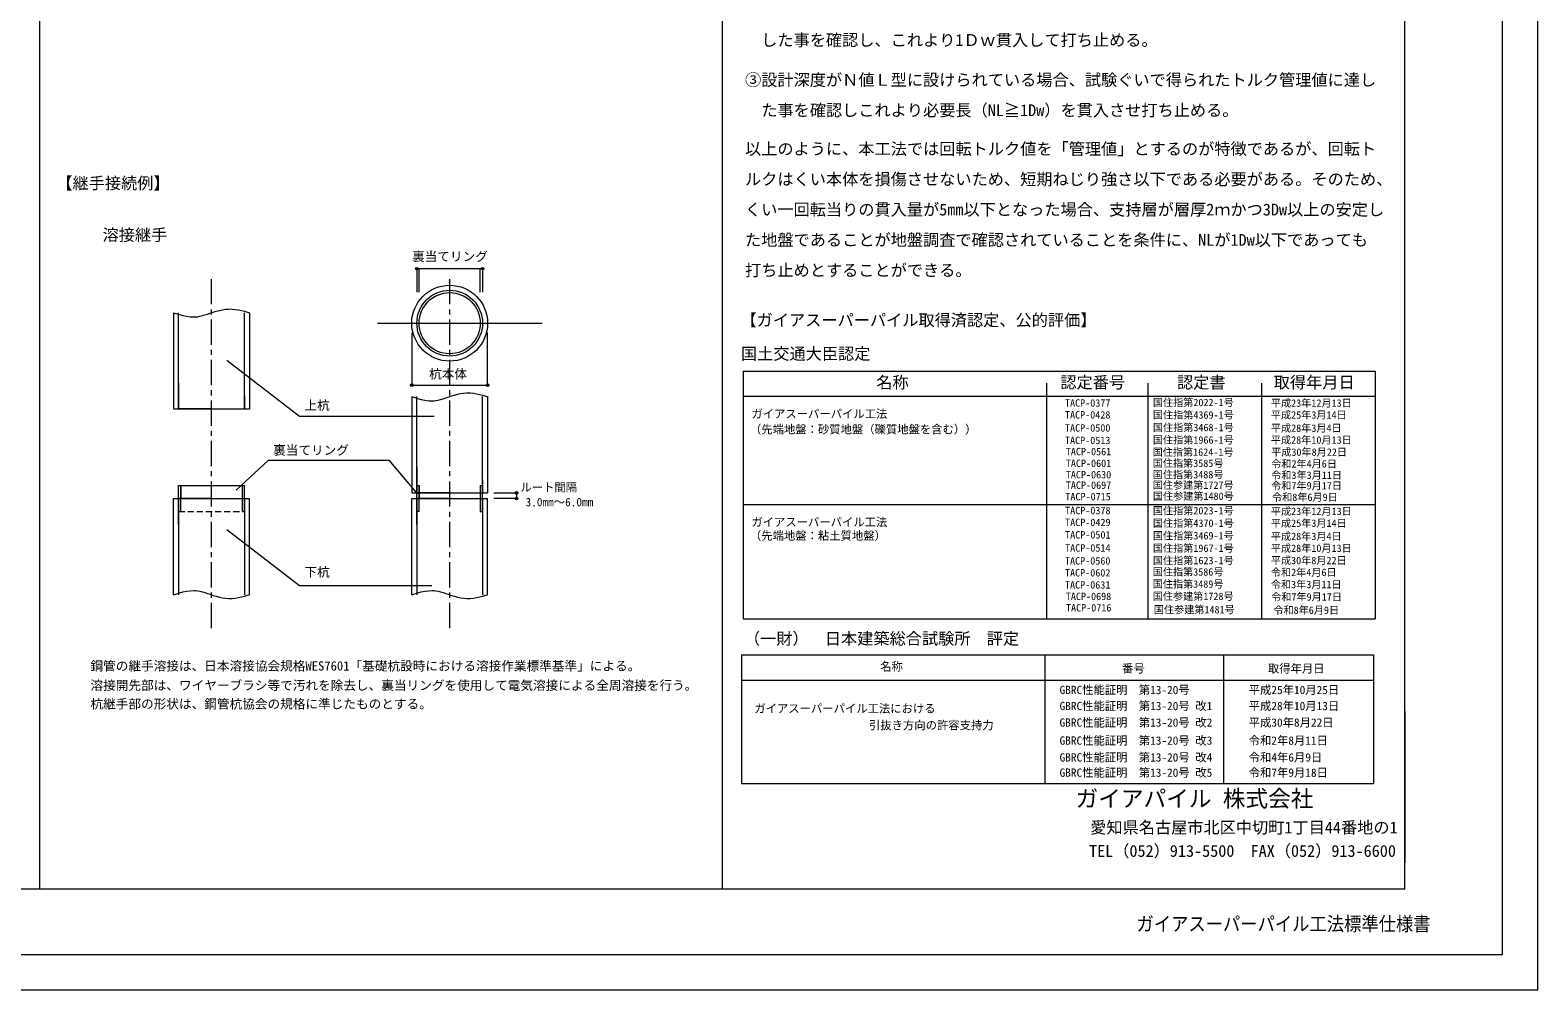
# Model space of a CAD drawing. Units: millimetres, scale not verified. Extents: x -5940 to 5926, y -4200 to 4200.
# Drawn here: x -37 to 5926, y -4200 to -405 of the extents above; entities that cross this region are included whole.
import ezdxf
from ezdxf.enums import TextEntityAlignment as Align

# ---------------------------------------------------------------- set-up
doc = ezdxf.new("R2010")
doc.units = ezdxf.units.MM
doc.header["$LTSCALE"] = 20
doc.header["$PDMODE"] = 32
doc.header["$PDSIZE"] = 10
doc.linetypes.add('CHAIN1', pattern=[8, 5, -1, 1, -1])
doc.linetypes.add('DASHED1', pattern=[1.8, 1.2, -0.6])
for name, color, linetype, lineweight in [('0-2__J_POINT', 7, 'Continuous', 18), ('0-5_HYOU', 7, 'Continuous', 18), ('0-8_TEXT', 7, 'Continuous', 18), ('0-9_WAKU', 7, 'Continuous', 18), ('1-0', 7, 'Continuous', 18), ('F-0', 7, 'Continuous', 18), ('F-2', 7, 'Continuous', 18)]:
    doc.layers.add(name, color=color, linetype=linetype, lineweight=lineweight)
doc.styles.add('ＭＳ ゴシック', font='')
doc.styles.get('ＭＳ ゴシック').set_extended_font_data('MS Gothic')

msp = doc.modelspace()

# ---------------------------------------------------------------- linework, layer by layer
at = {"layer": '0-2__J_POINT'}
for p, q in [((4682.41, -2875.34), (4682.41, -3384.16)), ((5400, -3099.4), (5400, -3698.48))]:
    msp.add_line(p, q, dxfattribs=at)
at = {"layer": '0-5_HYOU'}
for p, q in [((2783.17, -1753.17), (5283.17, -1753.17)), ((2783.17, -1753.17), (2783.17, -2732.79)), ((5283.17, -1753.17), (5283.17, -2732.79)), ((3983.17, -1801.76), (3983.17, -2732.79)), ((4383.17, -1801.76), (4383.17, -2732.79)), ((4833.17, -1801.76), (4833.17, -2732.79)), ((2783.17, -1853.17), (5283.17, -1853.17)), ((2783.17, -2281.1), (5283.17, -2281.1)), ((2783.17, -2732.79), (5283.17, -2732.79)), ((2776.58, -2875.34), (5276.58, -2875.34)), ((3976.58, -2875.34), (3976.58, -3384.16)), ((5276.58, -2875.34), (5276.58, -3384.16)), ((2776.58, -2975.34), (5276.58, -2975.34))]:
    msp.add_line(p, q, dxfattribs=at)
msp.add_lwpolyline([(2776.58, -2875.34), (2776.58, -3384.16), (5276.58, -3384.16)], dxfattribs=at)
at = {"layer": '0-9_WAKU'}
for p, q in [((5400, -3800.66), (5400, 3969.34)), ((0, 3699.34), (0, -3800.66)), ((2700, 3699.34), (2700, -3800.66))]:
    msp.add_line(p, q, dxfattribs=at)
at = {"layer": '1-0'}
for p, q in [((1501.68, -1441.29), (1501.68, -1348.6)), ((1743.3, -1441.29), (1743.3, -1348.6)), ((1752.49, -1348.6), (1752.49, -1441.29)), ((530.51, -1522.67), (530.51, -1903.19)), ((530.51, -1522.67), (538.88, -1525.36)), ((538.88, -1525.36), (553.31, -1529.81)), ((553.31, -1529.81), (567.71, -1533.77)), ((567.71, -1533.77), (582.07, -1536.93)), ((582.07, -1536.93), (596.39, -1538.99)), ((596.39, -1538.99), (610.63, -1539.62)), ((610.63, -1539.62), (618.85, -1539.22)), ((618.85, -1539.22), (624.68, -1538.56)), ((624.68, -1538.56), (634.69, -1536.76)), ((634.69, -1536.76), (644.68, -1534.28)), ((644.68, -1534.28), (654.67, -1531.31)), ((654.67, -1531.31), (664.66, -1528.04)), ((664.66, -1528.04), (674.68, -1524.63)), ((674.68, -1524.63), (680.51, -1522.67)), ((680.51, -1522.67), (687.44, -1520.42)), ((687.44, -1520.42), (699.42, -1516.79)), ((699.42, -1516.79), (711.45, -1513.61)), ((711.45, -1513.61), (723.52, -1511.01)), ((723.52, -1511.01), (735.6, -1509.14)), ((735.6, -1509.14), (747.7, -1508.13)), ((747.7, -1508.13), (754.71, -1507.99)), ((754.71, -1507.99), (761.86, -1508.21)), ((761.86, -1508.21), (774.18, -1509.39)), ((774.18, -1509.39), (786.49, -1511.4)), ((786.49, -1511.4), (798.8, -1514.06)), ((798.8, -1514.06), (811.09, -1517.2)), ((810.51, -1903.19), (810.51, -1522.67)), ((811.09, -1517.2), (823.38, -1520.63)), ((823.38, -1520.63), (830.51, -1522.67)), ((830.51, -1522.67), (830.51, -1903.19)), ((1336.59, -1564.12), (1988.46, -1564.12)), ((1472.49, -1602.77), (1472.49, -1809.09)), ((1772.49, -1809.09), (1772.49, -1602.77)), ((550.51, -1800.35), (550.51, -1851.77)), ((1472.49, -1809.09), (1772.49, -1809.09)), ((1629.42, -1851.87), (1641.4, -1848.24)), ((1641.4, -1848.24), (1653.43, -1845.06)), ((1653.43, -1845.06), (1665.5, -1842.46)), ((1665.5, -1842.46), (1677.58, -1840.59)), ((1677.58, -1840.59), (1689.68, -1839.58)), ((1689.68, -1839.58), (1696.69, -1839.44)), ((1696.69, -1839.44), (1703.84, -1839.67)), ((1703.84, -1839.67), (1716.16, -1840.84)), ((1716.16, -1840.84), (1728.47, -1842.85)), ((1728.47, -1842.85), (1740.78, -1845.51)), ((1740.78, -1845.51), (1753.07, -1848.65)), ((530.51, -1903.19), (830.51, -1903.19)), ((680.51, -1903.19), (550.51, -1903.19)), ((680.51, -1903.19), (810.51, -1903.19)), ((810.51, -1851.77), (810.51, -1903.19)), ((1472.49, -1854.13), (1472.49, -2234.64)), ((1472.49, -1854.13), (1480.86, -1856.81)), ((1480.86, -1856.81), (1495.29, -1861.26)), ((1495.29, -1861.26), (1509.69, -1865.22)), ((1509.69, -1865.22), (1524.05, -1868.39)), ((1524.05, -1868.39), (1538.37, -1870.44)), ((1538.37, -1870.44), (1552.61, -1871.08)), ((1552.61, -1871.08), (1560.83, -1870.67)), ((1560.83, -1870.67), (1566.66, -1870.01)), ((1566.66, -1870.01), (1576.67, -1868.21)), ((1576.67, -1868.21), (1586.66, -1865.73)), ((1586.66, -1865.73), (1596.65, -1862.76)), ((1596.65, -1862.76), (1606.64, -1859.49)), ((1606.64, -1859.49), (1616.66, -1856.09)), ((1616.66, -1856.09), (1622.49, -1854.13)), ((1622.49, -1854.13), (1629.42, -1851.87)), ((1752.49, -2234.64), (1752.49, -1854.13)), ((1753.07, -1848.65), (1765.36, -1852.08)), ((1765.36, -1852.08), (1772.49, -1854.13)), ((1772.49, -1854.13), (1772.49, -2234.64)), ((1492.49, -2131.8), (1492.49, -2183.22)), ((550.51, -2206.11), (559.7, -2206.11)), ((559.7, -2206.11), (559.7, -2257.53)), ((559.7, -2308.95), (559.7, -2206.11)), ((801.32, -2206.11), (810.51, -2206.11)), ((801.32, -2206.11), (801.32, -2308.95)), ((810.51, -2257.53), (810.51, -2206.11)), ((1492.49, -2257.53), (1492.49, -2206.11)), ((1492.49, -2257.53), (1492.49, -2206.11)), ((1501.68, -2308.95), (1501.68, -2206.11)), ((1743.3, -2206.11), (1743.3, -2308.95)), ((1743.3, -2206.11), (1752.49, -2206.11)), ((1752.49, -2183.22), (1752.49, -2234.64)), ((1752.49, -2257.53), (1752.49, -2206.11)), ((1752.49, -2257.53), (1752.49, -2206.11)), ((530.51, -2638.05), (530.51, -2257.53)), ((530.51, -2257.53), (830.51, -2257.53)), ((680.51, -2257.53), (550.51, -2257.53)), ((550.51, -2257.53), (550.51, -2638.05)), ((550.51, -2308.95), (550.51, -2257.53)), ((810.51, -2308.95), (810.51, -2257.53)), ((830.51, -2638.05), (830.51, -2257.53)), ((1472.49, -2234.64), (1772.49, -2234.64)), ((1472.49, -2257.53), (1772.49, -2257.53)), ((1472.49, -2638.05), (1472.49, -2257.53)), ((1622.49, -2234.64), (1492.49, -2234.64)), ((1492.49, -2308.95), (1492.49, -2257.53)), ((1622.49, -2257.53), (1492.49, -2257.53)), ((1492.49, -2308.95), (1492.49, -2257.53)), ((1492.49, -2257.53), (1492.49, -2638.05)), ((1622.49, -2257.53), (1492.49, -2257.53)), ((1622.49, -2234.64), (1752.49, -2234.64)), ((1622.49, -2257.53), (1752.49, -2257.53)), ((1622.49, -2257.53), (1752.49, -2257.53)), ((1752.49, -2308.95), (1752.49, -2257.53)), ((1752.49, -2308.95), (1752.49, -2257.53)), ((1752.49, -2257.53), (1752.49, -2638.05)), ((1772.49, -2638.05), (1772.49, -2257.53)), ((1797.08, -2234.64), (1886.79, -2234.64)), ((1886.79, -2257.53), (1797.08, -2257.53)), ((1886.79, -2234.64), (1886.79, -2257.53)), ((550.51, -2360.37), (550.51, -2308.95)), ((1492.49, -2360.37), (1492.49, -2308.95)), ((1501.68, -2308.95), (1492.49, -2308.95)), ((1743.3, -2308.95), (1752.49, -2308.95)), ((810.51, -2521.58), (810.51, -2573)), ((1524.05, -2623.78), (1538.37, -2621.73)), ((1538.37, -2621.73), (1552.61, -2621.1)), ((1552.61, -2621.1), (1560.83, -2621.5)), ((1560.83, -2621.5), (1566.66, -2622.16)), ((1566.66, -2622.16), (1576.67, -2623.96)), ((1472.49, -2638.05), (1480.86, -2635.36)), ((1480.86, -2635.36), (1495.29, -2630.91)), ((1495.29, -2630.91), (1509.69, -2626.95)), ((1509.69, -2626.95), (1524.05, -2623.78)), ((1576.67, -2623.96), (1586.66, -2626.44)), ((1586.66, -2626.44), (1596.65, -2629.41)), ((1596.65, -2629.41), (1606.64, -2632.68)), ((1606.64, -2632.68), (1616.66, -2636.09)), ((1616.66, -2636.09), (1622.49, -2638.05)), ((1622.49, -2638.05), (1629.42, -2640.3)), ((1629.42, -2640.3), (1641.4, -2643.93)), ((1641.4, -2643.93), (1653.43, -2647.11)), ((1653.43, -2647.11), (1665.5, -2649.71)), ((1665.5, -2649.71), (1677.58, -2651.58)), ((1677.58, -2651.58), (1689.68, -2652.59)), ((1689.68, -2652.59), (1696.69, -2652.73)), ((1696.69, -2652.73), (1703.84, -2652.51)), ((1703.84, -2652.51), (1716.16, -2651.33)), ((1716.16, -2651.33), (1728.47, -2649.32)), ((1728.47, -2649.32), (1740.78, -2646.66)), ((1740.78, -2646.66), (1753.07, -2643.52)), ((1753.07, -2643.52), (1765.36, -2640.09)), ((1765.36, -2640.09), (1772.49, -2638.05)), ((-5400, -3800.66), (5400, -3800.66))]:
    msp.add_line(p, q, dxfattribs=at)
at = {"layer": '1-0', "linetype": 'CHAIN1'}
for p, q in [((680.51, -2769.41), (680.51, -1388.42)), ((1622.49, -2769.41), (1622.49, -1388.42))]:
    msp.add_line(p, q, dxfattribs=at)
at = {"layer": '1-0', "linetype": 'DASHED1'}
msp.add_line((550.51, -2308.95), (810.51, -2308.95), dxfattribs=at)
at = {"layer": '1-0'}
for points in [[(1752.49, -1348.6), (1492.49, -1348.6), (1492.49, -1441.29)], [(550.51, -1851.77), (550.51, -1903.19), (550.51, -1522.67)], [(741.53, -1710.42), (1028.6, -1931.69), (1273.79, -1931.69), (1560.86, -1931.69)], [(1492.49, -2183.22), (1492.49, -2234.64), (1492.49, -1854.13)], [(777.42, -2224.74), (906, -2105.13), (1381.44, -2105.13), (1495.07, -2239.69)], [(550.51, -2257.53), (550.51, -2206.11), (810.51, -2206.11)], [(1492.49, -2206.11), (1501.68, -2206.11), (1501.68, -2257.53)], [(680.51, -2257.53), (810.51, -2257.53), (810.51, -2638.05)], [(741.53, -2380.23), (1028.6, -2601.51), (1551.89, -2601.51)], [(530.51, -2638.05), (538.88, -2635.36), (553.31, -2630.91), (567.71, -2626.95), (582.07, -2623.78), (596.39, -2621.73), (610.63, -2621.1), (618.85, -2621.5), (624.68, -2622.16), (634.69, -2623.96), (644.68, -2626.44), (654.67, -2629.41), (664.66, -2632.68), (674.68, -2636.09), (680.51, -2638.05), (687.44, -2640.3), (699.42, -2643.93), (711.45, -2647.11), (723.52, -2649.71), (735.6, -2651.58), (747.7, -2652.59), (754.71, -2652.73), (761.86, -2652.51), (774.18, -2651.33), (786.49, -2649.32), (798.8, -2646.66), (811.09, -2643.52), (823.38, -2640.09), (830.51, -2638.05)]]:
    msp.add_lwpolyline(points, dxfattribs=at)
for radius in [150, 130, 120.81]:
    msp.add_circle((1622.49, -1564.12), radius, dxfattribs=at)
at = {"layer": '1-0', "color": 4}
for p in [(1492.49, -1348.6), (1752.49, -1348.6), (1472.49, -1809.09), (1772.49, -1809.09), (1886.79, -2234.64), (1886.79, -2257.53)]:
    msp.add_point(p, dxfattribs=at)
at = {"layer": 'F-0'}
msp.add_lwpolyline([(-5940, -4200), (5925.88, -4200), (5925.88, 4200), (-5940, 4200)], close=True, dxfattribs=at)
at = {"layer": 'F-2'}
msp.add_lwpolyline([(-5800.01, -4060.01), (5785.85, -4060.01), (5785.85, 4060.01), (-5800.01, 4060.01)], dxfattribs=at)

# ---------------------------------------------------------------- texts
at = {"layer": '0-2__J_POINT', "style": 'ＭＳ ゴシック'}
for s, p in [('\u3000した事を確認し、これより1Ｄｗ貫入して打ち止める。', (2790.49, -482.12)), ('③設計深度がＮ値Ｌ型に設けられている場合、試験ぐいで得られたトルク管理値に達し', (2790.49, -639.56)), ('\u3000た事を確認しこれより必要長（NL≧1Dw）を貫入させ打ち止める。', (2790.49, -759.56)), ('以上のように、本工法では回転トルク値を「管理値」とするのが特徴であるが、回転ト', (2790.49, -912.27)), ('ルクはくい本体を損傷させないため、短期ねじり強さ以下である必要がある。そのため、', (2790.49, -1032.27)), ('くい一回転当りの貫入量が5㎜以下となった場合、支持層が層厚2ｍかつ3Dw以上の安定し', (2790.49, -1152.27)), ('た地盤であることが地盤調査で確認されていることを条件に、NLが1Dw以下であっても', (2790.49, -1272.27)), ('打ち止めとすることができる。', (2790.49, -1392.27))]:
    msp.add_text(s, height=46.92, dxfattribs=at).set_placement(p, align=Align.BOTTOM_LEFT)
at = {"layer": '0-8_TEXT', "style": 'ＭＳ ゴシック'}
for s, height, p in [('【ガイアスーパーパイル取得済認定、公的評価】', 46.92, (2772.31, -1589.33)), ('国土交通大臣認定', 46.92, (2774.3, -1722.27)), ('名称', 46.92, (3309.45, -1835.71)), ('認定番号', 46.92, (4037.57, -1835.57)), ('認定書', 46.92, (4498.8, -1835.85)), ('取得年月日', 46.92, (4881.18, -1835.57)), ('ガイアスーパーパイル工法', 32.84, (2815.59, -1949.02)), ('（先端地盤：砂質地盤（礫質地盤を含む））', 32.84, (2810.02, -2010.38)), ('ガイアスーパーパイル工法', 32.84, (2815.59, -2376.95)), ('（先端地盤：粘土質地盤）', 32.84, (2810.02, -2430.81)), ('（一財）\u3000日本建築総合試験所\u3000評定', 46.92, (2786.05, -2848.63)), ('名称', 32.84, (3324.97, -2948.11)), ('番号', 32.84, (4281.8, -2955.56)), ('取得年月日', 32.84, (4858.52, -2955.95)), ('GBRC性能証明\u3000第13-20号', 32.84, (4034.4, -3040.58)), ('平成25年10月25日', 32.84, (4782.4, -3040.58)), ('ガイアスーパーパイル工法における', 32.84, (2827.24, -3114.02)), ('GBRC性能証明\u3000第13-20号 改1', 32.84, (4034.4, -3103.98)), ('平成28年10月13日', 32.84, (4782.4, -3103.98)), ('引抜き方向の許容支持力', 32.84, (3280.91, -3179.93)), ('GBRC性能証明\u3000第13-20号 改2', 32.84, (4034.4, -3169.37)), ('平成30年8月22日', 32.84, (4782.4, -3169.37)), ('GBRC性能証明\u3000第13-20号 改3', 32.84, (4034.4, -3240.62)), ('令和2年8月11日', 32.84, (4782.4, -3240.62)), ('GBRC性能証明\u3000第13-20号 改4', 32.84, (4034.4, -3307.15)), ('令和4年6月9日', 32.84, (4782.4, -3307.15)), ('GBRC性能証明\u3000第13-20号 改5', 32.84, (4034.4, -3367.46)), ('令和7年9月18日', 32.84, (4782.4, -3367.46)), ('ガイアパイル 株式会社', 65.69, (4097.65, -3496.13)), ('愛知県名古屋市北区中切町1丁目44番地の1', 46.92, (4155.68, -3595.5)), ('TEL（052）913-5500\u3000FAX（052）913-6600', 46.92, (4150.95, -3688.24))]:
    msp.add_text(s, height=height, dxfattribs=at).set_placement(p, align=Align.BOTTOM_LEFT)
at = {"layer": '0-8_TEXT', "color": 4, "style": 'ＭＳ ゴシック'}
for s, p in [('TACP-0377', (4055.9, -1903.02)), ('国住指第2022-1号', (4403.44, -1900.95)), ('国住指第4369-1号', (4403.44, -1950.41)), ('平成23年12月13日', (4870.15, -1903.42)), ('平成25年3月14日', (4870.15, -1950.41)), ('TACP-0428', (4055.9, -1949.87)), ('TACP-0500', (4055.9, -2001.64)), ('国住指第3468-1号', (4403.44, -1999.88)), ('平成28年3月4日', (4870.15, -2002.36)), ('TACP-0513', (4055.9, -2050.96)), ('国住指第1966-1号', (4403.44, -2049.35)), ('平成28年10月13日', (4870.15, -2049.35)), ('TACP-0561', (4059.15, -2095.07)), ('国住指第1624-1号', (4402.54, -2097.24)), ('平成30年8月22日', (4871.27, -2097.24)), ('TACP-0601', (4059.15, -2141.49)), ('国住指第3585号', (4402.85, -2141.34)), ('国住指第3488号', (4402.85, -2186.3)), ('令和2年4月6日', (4871.27, -2143.67)), ('令和3年3月11日', (4871.27, -2188.63)), ('TACP-0630', (4059.15, -2186.45)), ('TACP-0697', (4059.15, -2228)), ('国住参建第1727号', (4402.85, -2227.85)), ('令和7年9月17日', (4871.27, -2230.17)), ('TACP-0715', (4057.28, -2273.21)), ('国住参建第1480号', (4403.47, -2271.55)), ('令和8年6月9日', (4874.72, -2275.7)), ('TACP-0378', (4056.4, -2328.2)), ('国住指第2023-1号', (4403.44, -2328.87)), ('平成23年12月13日', (4870.15, -2331.35)), ('TACP-0429', (4056.4, -2375.04)), ('国住指第4370-1号', (4403.44, -2378.34)), ('平成25年3月14日', (4870.15, -2378.34)), ('TACP-0501', (4056.4, -2424.35)), ('TACP-0514', (4056.4, -2476.13)), ('国住指第3469-1号', (4403.44, -2427.81)), ('国住指第1967-1号', (4403.44, -2477.28)), ('平成28年3月4日', (4870.15, -2430.28)), ('平成28年10月13日', (4870.15, -2477.28)), ('TACP-0560', (4055.9, -2527.37)), ('国住指第1623-1号', (4403.44, -2525.77)), ('平成30年8月22日', (4870.15, -2525.77)), ('TACP-0602', (4055.9, -2574.44)), ('国住指第3586号', (4402.85, -2571.08)), ('令和2年4月6日', (4870.15, -2572.83)), ('TACP-0631', (4055.9, -2622.3)), ('国住指第3489号', (4402.85, -2618.94)), ('令和3年3月11日', (4870.15, -2620.69)), ('TACP-0698', (4059.15, -2667.57)), ('TACP-0716', (4059.89, -2712.72)), ('国住参建第1728号', (4402.85, -2667.42)), ('国住参建第1481号', (4407.22, -2720.23)), ('令和7年9月17日', (4871.27, -2669.75)), ('令和8年6月9日', (4879.98, -2722.37))]:
    msp.add_text(s, height=29.33, dxfattribs=at).set_placement(p, align=Align.BOTTOM_LEFT)
at = {"layer": '1-0', "style": 'ＭＳ ゴシック'}
for s, height, p in [('【継手接続例】', 46.92, (66.81, -1048.02)), ('溶接継手', 46.92, (249.57, -1252.47)), ('ルート間隔', 32.84, (1902.25, -2239.43)), (' 3.0mm～6.0mm', 32.84, (1900.06, -2297.76))]:
    msp.add_text(s, height=height, dxfattribs=at).set_placement(p, align=Align.BOTTOM_LEFT)
at = {"layer": '1-0', "color": 4, "style": 'ＭＳ ゴシック'}
for s, p in [('裏当てリング', (1473.59, -1329.54)), ('杭本体', (1540.95, -1793.98)), ('上杭', (1048.14, -1918.07)), ('裏当てリング', (924.05, -2095.34)), ('下杭', (1048.14, -2577.51)), ('鋼管の継手溶接は、日本溶接協会規格WES7601「基礎杭設時における溶接作業標準基準」による。', (201.81, -2948.53)), ('溶接開先部は、ワイヤーブラシ等で汚れを除去し、裏当リングを使用して電気溶接による全周溶接を行う。', (201.81, -3025.3)), ('杭継手部の形状は、鋼管杭協会の規格に準じたものとする。', (201.81, -3098.7))]:
    msp.add_text(s, height=36.66, dxfattribs=at).set_placement(p, align=Align.BOTTOM_LEFT)
at = {"layer": 'F-2', "color": 2, "style": 'ＭＳ ゴシック', "width": 0.9}
msp.add_text('ガイアスーパーパイル工法標準仕様書', height=55.72, dxfattribs=at).set_placement((4338.67, -3983.72), align=Align.BOTTOM_LEFT)

doc.saveas('drawing.dxf')
